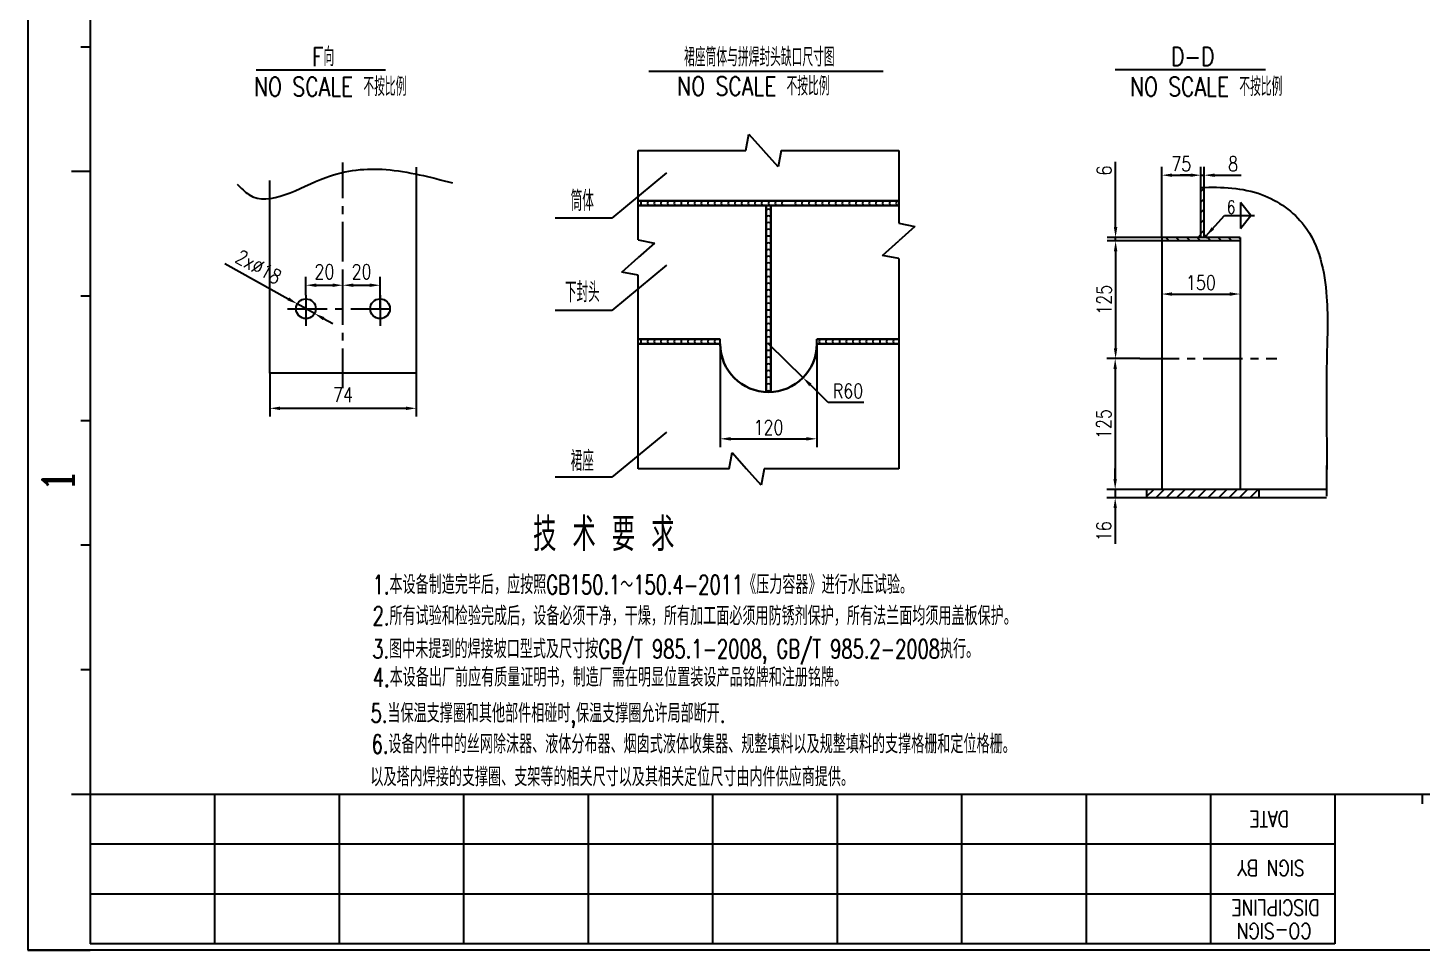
# Model space of a CAD drawing. Header units: millimetres. Extents: x 59416 to 141837, y 76647 to 89475.
# Drawn here: x 132927 to 136287, y 76647 to 78868 of the extents above; entities that cross this region are included whole.
import ezdxf
from ezdxf.enums import TextEntityAlignment as Align

# ---------------------------------------------------------------- set-up
doc = ezdxf.new("R2010")
doc.units = ezdxf.units.MM
doc.linetypes.add('CENTER', pattern=[50.8, 31.75, -6.35, 6.35, -6.35])
for name, color, linetype in [('1轮廓实线层', 7, 'Continuous'), ('2细线层', 4, 'Continuous'), ('3中心线层', 1, 'CENTER'), ('5剖面线层', 2, 'Continuous'), ('7标注层', 4, 'Continuous'), ('DATA', 4, 'Continuous'), ('DIM', 4, 'Continuous'), ('图框层', 7, 'Continuous')]:
    doc.layers.add(name, color=color, linetype=linetype)
doc.layers.add('DRAWING', color=7, linetype='Continuous', lineweight=30)
doc.styles.add('JEREH', font='romans.shx', dxfattribs={"width": 0.7, "bigfont": 'hztxt.shx'})
doc.styles.add('ROMANC', font='romanc', dxfattribs={"width": 0.7, "height": 6})
doc.styles.add('TH_GBDIM', font='romans.shx', dxfattribs={"width": 0.8, "bigfont": 'gbcbig.shx'})
doc.dimstyles.new('TH_GBDIM', dxfattribs={"dimscale": 10, "dimtxt": 3.5, "dimasz": 2.5, "dimexe": 2, "dimexo": 0, "dimgap": 1.5, "dimtad": 1, "dimdec": 0, "dimzin": 0, "dimdsep": 46, "dimtxsty": 'TH_GBDIM', "dimcen": 2.5, "dimclrd": 130, "dimclre": 130, "dimclrt": 3, "dimadec": 0, "dimazin": 0, "dimtfac": 0.714286, "dimtdec": 0, "dimtmove": 0, "dimatfit": 3, "dimfxl": 1, "dimtzin": 0, "dimlwd": -1, "dimlwe": -1, "dimarcsym": 0})
pattern_1 = [(45, (119387.786, 77571.4), (-12.572359, 12.572359), [])]

# ---------------------------------------------------------------- blocks, each defined once
blk = doc.blocks.new('PC_PAPER_BLOCK')
at = {"layer": '2细线层'}
for p, q in [((-25, -10), (-25, 584)), ((816, 584), (-25, 584)), ((-25, 584), (-25, 574)), ((0, 574), (0, 577)), ((100, 574), (100, 577)), ((-24, 374), (-24, 574)), ((0, 574), (-24, 574)), ((-16, 374), (-16, 574)), ((-8, 374), (-8, 574)), ((20, 574), (20, 575.5)), ((40, 574), (40, 575.5)), ((60, 574), (60, 575.5)), ((80, 574), (80, 575.5)), ((120, 574), (120, 575.5)), ((0, 554), (-24, 554)), ((0, 534), (-24, 534)), ((0, 514), (-24, 514)), ((0, 494), (-24, 494)), ((0, 474), (-24, 474)), ((0, 454), (-24, 454)), ((0, 434), (-24, 434)), ((0, 414), (-24, 414)), ((0, 394), (-24, 394)), ((0, 374), (-24, 374)), ((0, 360), (-1.5, 360))]:
    blk.add_line(p, q, dxfattribs=at)
at = {"layer": '图框层'}
for p in [(0, 0), (806, 574)]:
    blk.add_line(p, (0, 574), dxfattribs=at)
at = {"layer": '2细线层', "style": 'ROMANC', "width": 0.9}
blk.add_text('1', height=5, dxfattribs=at).set_placement((48.43, 576.67))
at = {"layer": '2细线层', "style": 'ROMANC', "width": 0.8}
for s, p in [('CO-SIGN', (-20.69, 383.78)), ('DISCIPLINE', (-16.94, 383.56)), ('SIGN BY', (-10.58, 384.29)), ('DATE', (-2.7, 384.58))]:
    blk.add_text(s, height=2.5, rotation=90, dxfattribs=at).set_placement(p, align=Align.CENTER)
blk = doc.blocks.new('*D486')
at = {"layer": '1轮廓实线层', "color": 130, "transparency": 16777216}
for p, q in [((134595.4, 78107.1), (134595.4, 77858.2)), ((134828.3, 78107.1), (134828.3, 77858.2)), ((134620.4, 77878.2), (134803.3, 77878.2))]:
    blk.add_line(p, q, dxfattribs=at)
for points in [[(134620.4, 77882.3), (134620.4, 77874), (134595.4, 77878.2)], [(134803.3, 77882.3), (134803.3, 77874), (134828.3, 77878.2)]]:
    blk.add_solid(points, dxfattribs=at)
at = {"layer": 'Defpoints', "color": 0, "transparency": 16777216}
for p in [(134595.4, 78107.1), (134828.3, 78107.1), (134828.3, 77878.2)]:
    blk.add_point(p, dxfattribs=at)
at = {"layer": '1轮廓实线层', "color": 3, "transparency": 16777216, "insert": (134711.9, 77905.7), "char_height": 35, "attachment_point": 5, "style": 'TH_GBDIM'}
blk.add_mtext('{120}{}{}', dxfattribs=at)
blk = doc.blocks.new('*D487')
at = {"layer": '1轮廓实线层', "color": 130, "transparency": 16777216}
for p, q in [((134711.9, 78107.1), (134795, 78025.5)), ((134855.6, 77966), (134812.8, 78008)), ((134941.6, 77966), (134855.6, 77966))]:
    blk.add_line(p, q, dxfattribs=at)
blk.add_solid([(134815.7, 78011), (134809.9, 78005), (134795, 78025.5)], dxfattribs=at)
at = {"layer": 'Defpoints', "color": 0, "transparency": 16777216}
for p in [(134711.9, 78107.1), (134795, 78025.5)]:
    blk.add_point(p, dxfattribs=at)
at = {"layer": '1轮廓实线层', "color": 3, "transparency": 16777216, "insert": (134903.6, 77993.5), "char_height": 35, "attachment_point": 5, "style": 'TH_GBDIM'}
blk.add_mtext('{R60}{}{}', dxfattribs=at)
blk = doc.blocks.new('*D524')
at = {"layer": '1轮廓实线层', "color": 130, "transparency": 16777216}
for p, q in [((135659.5, 78363), (135659.5, 78533.2)), ((135754, 78483.7), (135754, 78533.2)), ((135684.5, 78513.2), (135729, 78513.2))]:
    blk.add_line(p, q, dxfattribs=at)
for points in [[(135684.5, 78517.3), (135684.5, 78509), (135659.5, 78513.2)], [(135729, 78517.3), (135729, 78509), (135754, 78513.2)]]:
    blk.add_solid(points, dxfattribs=at)
at = {"layer": 'Defpoints', "color": 0, "transparency": 16777216}
for p in [(135754, 78513.2), (135754, 78483.7), (135659.5, 78363)]:
    blk.add_point(p, dxfattribs=at)
at = {"layer": '1轮廓实线层', "color": 3, "transparency": 16777216, "insert": (135706.7, 78540.7), "char_height": 35, "attachment_point": 5, "style": 'TH_GBDIM'}
blk.add_mtext('75{}{}', dxfattribs=at)
blk = doc.blocks.new('*D525')
at = {"layer": '1轮廓实线层', "color": 130, "transparency": 16777216}
for p, q in [((135659.5, 78354.9), (135659.5, 78206.9)), ((135848.5, 78354.9), (135848.5, 78206.9)), ((135684.5, 78226.9), (135823.5, 78226.9))]:
    blk.add_line(p, q, dxfattribs=at)
for points in [[(135684.5, 78231.1), (135684.5, 78222.7), (135659.5, 78226.9)], [(135823.5, 78231.1), (135823.5, 78222.7), (135848.5, 78226.9)]]:
    blk.add_solid(points, dxfattribs=at)
at = {"layer": 'Defpoints', "color": 0, "transparency": 16777216}
for p in [(135659.5, 78354.9), (135848.5, 78354.9), (135848.5, 78226.9)]:
    blk.add_point(p, dxfattribs=at)
at = {"layer": '1轮廓实线层', "color": 3, "transparency": 16777216, "insert": (135754, 78254.4), "char_height": 35, "attachment_point": 5, "style": 'TH_GBDIM'}
blk.add_mtext('150', dxfattribs=at)
blk = doc.blocks.new('*D488')
at = {"layer": '1轮廓实线层', "color": 130, "transparency": 16777216}
for p, q in [((135754, 78483.7), (135754, 78533.2)), ((135762.1, 78483.9), (135762.1, 78533.2)), ((135729, 78513.2), (135704, 78513.2)), ((135754, 78513.2), (135762.1, 78513.2)), ((135787.1, 78513.2), (135850.7, 78513.2))]:
    blk.add_line(p, q, dxfattribs=at)
for points in [[(135729, 78517.3), (135729, 78509), (135754, 78513.2)], [(135787.1, 78517.3), (135787.1, 78509), (135762.1, 78513.2)]]:
    blk.add_solid(points, dxfattribs=at)
at = {"layer": 'Defpoints', "color": 0, "transparency": 16777216}
for p in [(135762.1, 78513.2), (135754, 78483.7), (135762.1, 78483.9)]:
    blk.add_point(p, dxfattribs=at)
at = {"layer": '1轮廓实线层', "color": 3, "transparency": 16777216, "insert": (135831.4, 78540.7), "char_height": 35, "attachment_point": 5, "style": 'TH_GBDIM'}
blk.add_mtext('8', dxfattribs=at)
blk = doc.blocks.new('*D489')
at = {"layer": '1轮廓实线层', "color": 130, "transparency": 16777216}
for p, q in [((135547.4, 77781.4), (135547.4, 77806.4)), ((135623, 77756.4), (135527.4, 77756.4)), ((135547.4, 77756.4), (135547.4, 77736.2)), ((135623, 77736.2), (135527.4, 77736.2)), ((135547.4, 77711.2), (135547.4, 77624.9))]:
    blk.add_line(p, q, dxfattribs=at)
for points in [[(135543.2, 77781.4), (135551.5, 77781.4), (135547.4, 77756.4)], [(135543.2, 77711.2), (135551.5, 77711.2), (135547.4, 77736.2)]]:
    blk.add_solid(points, dxfattribs=at)
at = {"layer": 'Defpoints', "color": 0, "transparency": 16777216}
for p in [(135623, 77756.4), (135547.4, 77736.2), (135623, 77736.2)]:
    blk.add_point(p, dxfattribs=at)
at = {"layer": '1轮廓实线层', "color": 3, "transparency": 16777216, "insert": (135519.9, 77655.6), "char_height": 35, "attachment_point": 5, "rotation": 90, "style": 'TH_GBDIM'}
blk.add_mtext('16', dxfattribs=at)
blk = doc.blocks.new('*D490')
at = {"layer": '1轮廓实线层', "color": 130, "transparency": 16777216}
for p, q in [((135606.7, 78071.4), (135527.4, 78071.4)), ((135547.4, 78046.4), (135547.4, 77781.4)), ((135623, 77756.4), (135527.4, 77756.4))]:
    blk.add_line(p, q, dxfattribs=at)
for points in [[(135543.2, 78046.4), (135551.5, 78046.4), (135547.4, 78071.4)], [(135543.2, 77781.4), (135551.5, 77781.4), (135547.4, 77756.4)]]:
    blk.add_solid(points, dxfattribs=at)
at = {"layer": 'Defpoints', "color": 0, "transparency": 16777216}
for p in [(135606.7, 78071.4), (135547.4, 77756.4), (135623, 77756.4)]:
    blk.add_point(p, dxfattribs=at)
at = {"layer": '1轮廓实线层', "color": 3, "transparency": 16777216, "insert": (135519.9, 77913.9), "char_height": 35, "attachment_point": 5, "rotation": 90, "style": 'TH_GBDIM'}
blk.add_mtext('125', dxfattribs=at)
blk = doc.blocks.new('*D526')
at = {"layer": '1轮廓实线层', "color": 130, "transparency": 16777216}
for p, q in [((135659.5, 78354.9), (135528.4, 78354.9)), ((135548.4, 78329.9), (135548.4, 78096.4)), ((135606.7, 78071.4), (135528.4, 78071.4))]:
    blk.add_line(p, q, dxfattribs=at)
for points in [[(135544.2, 78329.9), (135552.5, 78329.9), (135548.4, 78354.9)], [(135544.2, 78096.4), (135552.5, 78096.4), (135548.4, 78071.4)]]:
    blk.add_solid(points, dxfattribs=at)
at = {"layer": 'Defpoints', "color": 0, "transparency": 16777216}
for p in [(135659.5, 78354.9), (135548.4, 78071.4), (135606.7, 78071.4)]:
    blk.add_point(p, dxfattribs=at)
at = {"layer": '1轮廓实线层', "color": 3, "transparency": 16777216, "insert": (135520.9, 78213.2), "char_height": 35, "attachment_point": 5, "rotation": 90, "style": 'TH_GBDIM'}
blk.add_mtext('125', dxfattribs=at)
blk = doc.blocks.new('*D527')
at = {"layer": '1轮廓实线层', "color": 130, "transparency": 16777216}
for p, q in [((135548.4, 78388), (135548.4, 78545)), ((135659.5, 78363), (135528.4, 78363)), ((135548.4, 78354.9), (135548.4, 78363)), ((135659.5, 78354.9), (135528.4, 78354.9)), ((135548.4, 78329.9), (135548.4, 78304.9))]:
    blk.add_line(p, q, dxfattribs=at)
for points in [[(135544.2, 78388), (135552.5, 78388), (135548.4, 78363)], [(135544.2, 78329.9), (135552.5, 78329.9), (135548.4, 78354.9)]]:
    blk.add_solid(points, dxfattribs=at)
at = {"layer": 'Defpoints', "color": 0, "transparency": 16777216}
for p in [(135659.5, 78363), (135548.4, 78354.9), (135659.5, 78354.9)]:
    blk.add_point(p, dxfattribs=at)
at = {"layer": '1轮廓实线层', "color": 3, "transparency": 16777216, "insert": (135520.9, 78524.3), "char_height": 35, "attachment_point": 5, "rotation": 90, "style": 'TH_GBDIM'}
blk.add_mtext('{6}{}{}', dxfattribs=at)
blk = doc.blocks.new('*D497')
at = {"color": 130, "transparency": 16777216}
for p, q in [((133509.9, 78036.5), (133509.9, 77931.7)), ((133863.1, 78036.5), (133863.1, 77931.7)), ((133534.9, 77951.7), (133838.1, 77951.7))]:
    blk.add_line(p, q, dxfattribs=at)
for points in [[(133534.9, 77955.8), (133534.9, 77947.5), (133509.9, 77951.7)], [(133838.1, 77955.8), (133838.1, 77947.5), (133863.1, 77951.7)]]:
    blk.add_solid(points, dxfattribs=at)
at = {"layer": 'Defpoints', "color": 0, "transparency": 16777216}
for p in [(133509.9, 78036.5), (133863.1, 78036.5), (133863.1, 77951.7)]:
    blk.add_point(p, dxfattribs=at)
at = {"color": 3, "transparency": 16777216, "insert": (133686.5, 77984.2), "char_height": 35, "attachment_point": 5, "style": 'TH_GBDIM'}
blk.add_mtext('74', dxfattribs=at)
blk = doc.blocks.new('*D546')
at = {"color": 130, "transparency": 16777216}
for p, q in [((133401.7, 78300.5), (133554.5, 78215.3)), ((133617.9, 78179.9), (133576.4, 78203.1)), ((133639.8, 78167.8), (133661.6, 78155.6))]:
    blk.add_line(p, q, dxfattribs=at)
for points in [[(133556.6, 78218.9), (133552.5, 78211.6), (133576.4, 78203.1)], [(133641.8, 78171.4), (133637.7, 78164.1), (133617.9, 78179.9)]]:
    blk.add_solid(points, dxfattribs=at)
at = {"layer": 'Defpoints', "color": 0, "transparency": 16777216}
for p in [(133576.4, 78203.1), (133617.9, 78179.9)]:
    blk.add_point(p, dxfattribs=at)
at = {"color": 3, "transparency": 16777216, "insert": (133483, 78292.3), "char_height": 35, "attachment_point": 5, "rotation": 330.8726, "style": 'TH_GBDIM'}
blk.add_mtext('2x%%C18', dxfattribs=at)
blk = doc.blocks.new('*D547')
at = {"color": 130, "transparency": 16777216}
for p, q in [((133597.2, 78224.4), (133597.2, 78268.1)), ((133686.3, 78224.4), (133686.3, 78268.1)), ((133622.2, 78248.1), (133661.3, 78248.1))]:
    blk.add_line(p, q, dxfattribs=at)
for points in [[(133622.2, 78252.3), (133622.2, 78244), (133597.2, 78248.1)], [(133661.3, 78252.3), (133661.3, 78244), (133686.3, 78248.1)]]:
    blk.add_solid(points, dxfattribs=at)
at = {"layer": 'Defpoints', "color": 0, "transparency": 16777216}
for p in [(133597.2, 78224.4), (133686.3, 78248.1), (133686.3, 78224.4)]:
    blk.add_point(p, dxfattribs=at)
at = {"color": 3, "transparency": 16777216, "insert": (133641.7, 78280.6), "char_height": 35, "attachment_point": 5, "style": 'TH_GBDIM'}
blk.add_mtext('20', dxfattribs=at)
blk = doc.blocks.new('*D548')
at = {"color": 130, "transparency": 16777216}
for p, q in [((133686.3, 78191.5), (133686.3, 78268.1)), ((133775.8, 78191.5), (133775.8, 78268.1)), ((133711.3, 78248.1), (133750.8, 78248.1))]:
    blk.add_line(p, q, dxfattribs=at)
for points in [[(133711.3, 78252.3), (133711.3, 78244), (133686.3, 78248.1)], [(133750.8, 78252.3), (133750.8, 78244), (133775.8, 78248.1)]]:
    blk.add_solid(points, dxfattribs=at)
at = {"layer": 'Defpoints', "color": 0, "transparency": 16777216}
for p in [(133775.8, 78248.1), (133686.3, 78191.5), (133775.8, 78191.5)]:
    blk.add_point(p, dxfattribs=at)
at = {"color": 3, "transparency": 16777216, "insert": (133731.1, 78280.6), "char_height": 35, "attachment_point": 5, "style": 'TH_GBDIM'}
blk.add_mtext('20', dxfattribs=at)

msp = doc.modelspace()

# ---------------------------------------------------------------- hatches: boundary and pattern name
at = {"layer": '5剖面线层'}
h = msp.add_hatch(dxfattribs=at)
h.set_pattern_fill('ANSI31', color=256, scale=5.6, style=0)
h.set_pattern_definition(pattern_1)
edge = h.paths.add_edge_path()
edge.add_spline(control_points=[(135762.1, 78483.9), (135759.4, 78483.9), (135756.7, 78483.8), (135754, 78483.7)], knot_values=[34.19326, 34.19326, 34.19326, 34.19326, 42.03018, 42.03018, 42.03018, 42.03018], degree=3, periodic=0)
edge.add_line((135754, 78483.7), (135754, 78363))
edge.add_line((135754, 78363), (135762.1, 78363))
edge.add_line((135762.1, 78363), (135762.1, 78483.9))
h = msp.add_hatch(dxfattribs=at)
h.set_pattern_fill('ANSI31', color=256, scale=5.6, angle=90, style=0)
h.set_pattern_definition([(135, (119387.786, 77571.4), (-12.572359, -12.572359), [])])
h.paths.add_polyline_path([(135848.5, 78363), (135659.5, 78363), (135659.5, 78354.9), (135848.5, 78354.9)])
h = msp.add_hatch(dxfattribs=at)
h.set_pattern_fill('ANSI31', color=256, scale=0.07, style=0)
h.set_pattern_definition([(45, (130522.10633, 77571.40014), (-0.157154482, 0.157154482), [])])
h.paths.add_polyline_path([(135754, 78370), (135747, 78363), (135754, 78363)])
h.paths.add_polyline_path([(135762.1, 78370), (135762.1, 78363), (135769.1, 78363)])
h = msp.add_hatch(dxfattribs=at)
h.set_pattern_fill('ANSI31', color=256, scale=5.6, style=0)
h.set_pattern_definition(pattern_1)
h.paths.add_polyline_path([(135623, 77756.4), (135623, 77736.2), (135893.9, 77736.2), (135893.9, 77756.4), (135754, 77756.4)])

# ---------------------------------------------------------------- linework, layer by layer
for p, q in [((134595.4, 78107.1), (134595.4, 78118.4)), ((134828.3, 78107.1), (134828.3, 78118.4))]:
    msp.add_line(p, q)
for centre in [(133597.2, 78191.5), (133775.8, 78191.5)]:
    msp.add_circle(centre, 23.8)
at = {"layer": '1轮廓实线层'}
for p, q in [((135754, 78363), (135754, 78483.7)), ((135762.1, 78363), (135762.1, 78483.9)), ((135848.5, 78363), (135659.5, 78363)), ((135659.5, 78363), (135659.5, 77756.4)), ((135747, 78363), (135754, 78370)), ((135762.1, 78370), (135769.1, 78363)), ((135848.5, 78363), (135848.5, 77756.4)), ((135848.5, 78354.9), (135659.5, 78354.9)), ((136057, 77756.4), (135623, 77756.4)), ((135623, 77756.4), (135623, 77736.2)), ((135893.9, 77756.4), (135893.9, 77736.2)), ((136057, 77736.2), (135623, 77736.2))]:
    msp.add_line(p, q, dxfattribs=at)
at = {"layer": '3中心线层', "ltscale": 3}
for p, q in [((133686.3, 78000.4), (133686.3, 78543.7)), ((133553.1, 78191.5), (133818.9, 78191.5)), ((135606.7, 78071.4), (135936.8, 78071.4))]:
    msp.add_line(p, q, dxfattribs=at)
at = {"layer": '3中心线层', "linetype": 'CENTER', "ltscale": 15}
for p, q in [((133597.2, 78224.4), (133597.2, 78150.3)), ((133775.8, 78224.4), (133775.8, 78150.3))]:
    msp.add_line(p, q, dxfattribs=at)
at = {"layer": '5剖面线层', "color": 7, "lineweight": 0}
msp.add_line((135754, 77756.4), (136057, 77756.4), dxfattribs=at)
at = {"layer": '7标注层'}
for p, q in [((135849.2, 78447.6), (135849.2, 78384.8)), ((135874.3, 78416.1), (135849.2, 78447.6)), ((135849.2, 78447.6), (135849.2, 78384.8)), ((135811, 78415.8), (135883.5, 78415.8)), ((135849.2, 78384.8), (135874.3, 78416.1))]:
    msp.add_line(p, q, dxfattribs=at)
for points, knots in [([(135754, 78483.7), (135804.3, 78485.2), (135896.7, 78482.3), (136030, 78388.5), (136064.2, 78225.9), (136055, 78057), (136057.3, 77915.8), (136057, 77808.7), (136057, 77759.5), (136057, 77740.3)], [27.354608, 27.354608, 27.354608, 27.354608, 144.649741, 245.356214, 388.163697, 513.994158, 652.222075, 723.277597, 769.143089, 769.143089, 769.143089, 769.143089]), ([(135754, 78483.7), (135804.3, 78485.2), (135896.7, 78482.3), (136030, 78388.5), (136064.2, 78225.9), (136055, 78057), (136057.3, 77915.8), (136057, 77814), (136057, 77770.3), (136057, 77756.4)], [34.19326, 34.19326, 34.19326, 34.19326, 180.812176, 306.695268, 485.204622, 642.492698, 815.277593, 904.096996, 945.430256, 945.430256, 945.430256, 945.430256])]:
    msp.add_open_spline(points, degree=3, knots=knots, dxfattribs=at)
msp.add_open_spline([(136057, 77756.4), (136057, 77751), (136057, 77745.7), (136057, 77740.3)], degree=3, dxfattribs=at)
at = {"layer": 'DATA'}
for p, q in [((134423.8, 78763.6), (134988.5, 78763.6)), ((134466.4, 78518.5), (134334.2, 78409.8)), ((134466.4, 78296.3), (134334.2, 78187.6)), ((134334.2, 78187.6), (134198.1, 78187.6)), ((134466.4, 77894.4), (134334.2, 77785.6)), ((134334.2, 77785.6), (134198.1, 77785.6))]:
    msp.add_line(p, q, dxfattribs=at)
for centre, start, end in [((134411.1, 78445.8), 128.8332, 231.1668), ((134427.3, 78445.8), 128.8332, 231.1668), ((134443.5, 78445.8), 128.8332, 231.1668), ((134459.7, 78445.8), 128.8332, 231.1668), ((134475.9, 78445.8), 128.8332, 231.1668), ((134492.1, 78445.8), 128.8332, 231.1668), ((134508.3, 78445.8), 128.8332, 231.1668), ((134524.5, 78445.8), 128.8332, 231.1668), ((134540.7, 78445.8), 128.8332, 231.1668), ((134556.9, 78445.8), 128.8332, 231.1668), ((134573.1, 78445.8), 128.8332, 231.1668), ((134589.3, 78445.8), 128.8332, 231.1668), ((134605.5, 78445.8), 128.8332, 231.1668), ((134621.7, 78445.8), 128.8332, 231.1668), ((134637.9, 78445.8), 128.8332, 231.1668), ((134654.1, 78445.8), 128.8332, 231.1668), ((134670.3, 78445.8), 128.8332, 231.1668), ((134686.5, 78445.8), 128.8332, 231.1668), ((134702.7, 78445.8), 128.8332, 231.1668), ((134711.9, 78424.2), 38.8332, 141.1668), ((134718.9, 78445.8), 128.8332, 231.1668), ((134735.1, 78445.8), 128.8332, 231.1668), ((134751.3, 78445.8), 128.8332, 231.1668), ((134783.7, 78445.8), 128.8332, 231.1668), ((134799.9, 78445.8), 128.8332, 231.1668), ((134816.1, 78445.8), 128.8332, 231.1668), ((134832.3, 78445.8), 128.8332, 231.1668), ((134848.5, 78445.8), 128.8332, 231.1668), ((134864.7, 78445.8), 128.8332, 231.1668), ((134880.9, 78445.8), 128.8332, 231.1668), ((134897.1, 78445.8), 128.8332, 231.1668), ((134913.3, 78445.8), 128.8332, 231.1668), ((134929.5, 78445.8), 128.8332, 231.1668), ((134945.7, 78445.8), 128.8332, 231.1668), ((134961.9, 78445.8), 128.8332, 231.1668), ((134978.1, 78445.8), 128.8332, 231.1668), ((134994.3, 78445.8), 128.8332, 231.1668), ((135010.5, 78445.8), 128.8332, 231.1668), ((135026.7, 78445.8), 128.8332, 231.1668), ((134711.9, 78408), 38.8332, 141.1668), ((134711.9, 78391.8), 38.8332, 141.1668), ((134711.9, 78375.6), 38.8332, 141.1668), ((134711.9, 78359.4), 38.8332, 141.1668), ((134711.9, 78343.2), 38.8332, 141.1668), ((134711.9, 78327), 38.8332, 141.1668), ((134711.9, 78310.8), 38.8332, 141.1668), ((134711.9, 78294.6), 38.8332, 141.1668), ((134711.9, 78278.4), 38.8332, 141.1668), ((134711.9, 78262.2), 38.8332, 141.1668), ((134711.9, 78246), 38.8332, 141.1668), ((134711.9, 78229.8), 38.8332, 141.1668), ((134711.9, 78213.6), 38.8332, 141.1668), ((134711.9, 78197.4), 38.8332, 141.1668), ((134711.9, 78181.2), 38.8332, 141.1668), ((134711.9, 78165), 38.8332, 141.1668), ((134711.9, 78148.8), 38.8332, 141.1668), ((134711.9, 78132.6), 38.8332, 141.1668), ((134711.9, 78116.4), 38.8332, 141.1668), ((134411.1, 78112.8), 128.8332, 231.1668), ((134427.3, 78112.8), 128.8332, 231.1668), ((134443.5, 78112.8), 128.8332, 231.1668), ((134459.7, 78112.8), 128.8332, 231.1668), ((134475.9, 78112.8), 128.8332, 231.1668), ((134492.1, 78112.8), 128.8332, 231.1668), ((134508.3, 78112.8), 128.8332, 231.1668), ((134524.5, 78112.8), 128.8332, 231.1668), ((134540.7, 78112.8), 128.8332, 231.1668), ((134556.9, 78112.8), 128.8332, 231.1668), ((134573.1, 78112.8), 128.8332, 231.1668), ((134589.3, 78112.8), 128.8332, 231.1668), ((134711.9, 78100.2), 38.8332, 141.1668), ((134711.9, 78084), 38.8332, 141.1668), ((134841.3, 78112.8), 128.8332, 231.1668), ((134857.5, 78112.8), 128.8332, 231.1668), ((134873.7, 78112.8), 128.8332, 231.1668), ((134889.9, 78112.8), 128.8332, 231.1668), ((134906.1, 78112.8), 128.8332, 231.1668), ((134922.3, 78112.8), 128.8332, 231.1668), ((134938.5, 78112.8), 128.8332, 231.1668), ((134954.7, 78112.8), 128.8332, 231.1668), ((134970.9, 78112.8), 128.8332, 231.1668), ((134987.1, 78112.8), 128.8332, 231.1668), ((135003.3, 78112.8), 128.8332, 231.1668), ((135019.5, 78112.8), 128.8332, 231.1668), ((134711.9, 78067.8), 38.8332, 141.1668), ((134711.9, 78051.6), 38.8332, 141.1668), ((134711.9, 78035.4), 38.8332, 141.1668), ((134711.9, 78019.2), 38.8332, 141.1668), ((134711.9, 78003), 38.8332, 141.1668), ((134711.9, 77986.8), 38.8332, 141.1668)]:
    msp.add_arc(centre, 7.28, start, end, dxfattribs=at)
at = {"layer": 'DIM', "ltscale": 20}
for p, q in [((134657.2, 78572.8), (134664.6, 78612.2)), ((134664.6, 78612.2), (134699.7, 78572.8)), ((134398.1, 78357.1), (134398.1, 78572.8)), ((134398.1, 78572.8), (134657.2, 78572.8)), ((134734.9, 78533.5), (134699.7, 78572.8)), ((134742.3, 78572.8), (134734.9, 78533.5)), ((134742.3, 78572.8), (135025.6, 78572.8)), ((135025.6, 78572.8), (135025.6, 78397.3)), ((133863.1, 78532.4), (133863.1, 78036.5)), ((133509.9, 78036.5), (133509.9, 78500.3)), ((135025.6, 78397.3), (135064.9, 78390)), ((135064.9, 78390), (135025.6, 78354.8)), ((134398.1, 78357.1), (134437.5, 78349.7)), ((134437.5, 78349.7), (134398.1, 78314.6)), ((134986.3, 78319.6), (135025.6, 78354.8)), ((134358.8, 78279.4), (134398.1, 78314.6)), ((135025.6, 78312.3), (134986.3, 78319.6)), ((135025.6, 78312.3), (135025.6, 77806)), ((134398.1, 78272), (134358.8, 78279.4)), ((134398.1, 77806), (134398.1, 78272)), ((133863.1, 78036.5), (133509.9, 78036.5)), ((134616.7, 77806), (134624.1, 77845.3)), ((134624.1, 77845.3), (134659.2, 77806)), ((134616.7, 77806), (134398.1, 77806)), ((134694.4, 77766.6), (134659.2, 77806)), ((134701.7, 77806), (134694.4, 77766.6)), ((135025.6, 77806), (134701.7, 77806))]:
    msp.add_line(p, q, dxfattribs=at)
at = {"layer": 'DIM'}
msp.add_line((134334.2, 78409.8), (134198.1, 78409.8), dxfattribs=at)
at = {"layer": 'DIM', "ltscale": 20}
msp.add_spline([(133431.7, 78491.2), (133459.9, 78466.4), (133644.8, 78507.8), (133790.1, 78526.7), (133950.5, 78494.6)], degree=3, dxfattribs=at)
at = {"layer": 'DRAWING'}
for p, q in [((134398.1, 78451.5), (135025.6, 78451.5)), ((134398.1, 78440.1), (135025.6, 78440.1)), ((134706.2, 77990.8), (134706.2, 78440.1)), ((134717.5, 77990.8), (134717.5, 78440.1)), ((134398.1, 78118.4), (134595.4, 78118.4)), ((134398.1, 78107.1), (134595.4, 78107.1)), ((134828.3, 78118.4), (135025.6, 78118.4)), ((134828.3, 78107.1), (135025.6, 78107.1))]:
    msp.add_line(p, q, dxfattribs=at)
msp.add_arc((134711.9, 78107.1), 116.5, 180, 0, dxfattribs=at)

# ---------------------------------------------------------------- block references
at = {"layer": '图框层', "xscale": 15, "yscale": 15, "zscale": 15, "rotation": 90}
msp.add_blockref('PC_PAPER_BLOCK', (141687.1, 77021.7), dxfattribs=at)

# ---------------------------------------------------------------- texts
at = {"layer": '7标注层'}
for s, height, style, width, p in [('6', 31.5, 'TH_GBDIM', 0.8, (135816.1, 78420.3)), (' 技 术 要 求', 80.36, 'JEREH', 0.7, (134105.9, 77607.9)), ('5.当保温支撑圈和其他部件相碰时,保温支撑圈允许局部断开.', 45, 'JEREH', 0.7, (133753.1, 77194.8))]:
    msp.add_text(s, height=height, dxfattribs=dict(at, style=style, width=width)).set_placement(p)
at = {"layer": '7标注层', "style": 'JEREH', "width": 0.7}
for s, p in [('1.本设备制造完毕后，应按照GB150.1～150.4-2011《压力容器》进行水压试验。', (133757.9, 77526.9)), ('2.所有试验和检验完成后，设备必须干净，干燥，所有加工面必须用防锈剂保护，所有法兰面均须用盖板保护。', (133757.9, 77451.7)), ('3.图中未提到的焊接坡口型式及尺寸按GB/T 985.1-2008, GB/T 985.2-2008执行。', (133757.1, 77372)), ('4.本设备出厂前应有质量证明书，制造厂需在明显位置装设产品铭牌和注册铭牌。', (133758.4, 77303.7)), ('6.设备内件中的丝网除沫器、液体分布器、烟囱式液体收集器、规整填料以及规整填料的支撑格栅和定位格栅。', (133755.3, 77142.9)), ('以及塔内焊接的支撑圈、支架等的相关尺寸以及其相关定位尺寸由内件供应商提供。', (133752.5, 77063.8))]:
    msp.add_text(s, height=45, dxfattribs=at).set_placement(p, align=Align.MIDDLE_LEFT)
at = {"layer": 'DATA', "style": 'TH_GBDIM', "width": 0.8}
for s, p in [('%%U     F向     ', (133477.4, 78776)), ('裙座筒体与拼焊封头缺口尺寸图', (134508.5, 78775.1)), ('%%u     D-D     ', (135547.3, 78776.8)), ('NO SCALE 不按比例', (133471.8, 78703.9)), ('NO SCALE 不按比例', (134491.5, 78705.2)), ('NO SCALE 不按比例', (135582.7, 78703.9))]:
    msp.add_text(s, height=45, dxfattribs=at).set_placement(p)
for s, p in [('筒体', (134263.2, 78427)), ('下封头', (134263.2, 78207.2)), ('裙座', (134263.2, 77800.4))]:
    msp.add_text(s, height=48.6, dxfattribs=at).set_placement(p, align=Align.CENTER)

# ---------------------------------------------------------------- dimensions: what is measured, and where the dimension line sits
dim = msp.add_diameter_dim_2p(p1=(133617.9, 78179.9), p2=(133576.4, 78203.1), text='2x%%C18', dimstyle='TH_GBDIM')
dim.commit()
dim.dimension.update_dxf_attribs({"geometry": '*D546', "text_midpoint": (133483, 78292.3)})
for base, p1, p2, picture, middle in [((133686.3, 78248.1), (133597.2, 78224.4), (133686.3, 78224.4), '*D547', (133641.7, 78248.1)), ((133775.8, 78248.1), (133686.3, 78191.5), (133775.8, 78191.5), '*D548', (133731.1, 78248.1))]:
    dim = msp.add_linear_dim(base=base, p1=p1, p2=p2, text='20', dimstyle='TH_GBDIM')
    dim.commit()
    dim.dimension.update_dxf_attribs({"geometry": picture, "text_midpoint": middle, "dimtype": 160})
dim = msp.add_linear_dim(base=(133863.1, 77951.7), p1=(133509.9, 78036.5), p2=(133863.1, 78036.5), text='74', dimstyle='TH_GBDIM')
dim.commit()
dim.dimension.update_dxf_attribs({"geometry": '*D497', "text_midpoint": (133686.5, 77984.2)})
at = {"layer": '1轮廓实线层'}
dim = msp.add_linear_dim(base=(135754, 78513.2), p1=(135659.5, 78363), p2=(135754, 78483.7), text='75{}{}', dimstyle='TH_GBDIM', override={"dimgap": 1, "dimtoh": 1, "dimtmove": 1}, dxfattribs=at)
dim.commit()
dim.dimension.update_dxf_attribs({"geometry": '*D524', "text_midpoint": (135706.7, 78513.2), "dimtype": 160})
for base, p1, p2, text, override, picture, middle in [((135762.1, 78513.2), (135754, 78483.7), (135762.1, 78483.9), '8', {"dimgap": 1, "dimtad": 1, "dimjust": 0, "dimdec": 0, "dimlfac": 1, "dimtxsty": 'TH_GBDIM', "dimse1": 0, "dimse2": 0, "dimsd1": 0, "dimsd2": 0}, '*D488', (135831.4, 78540.7)), ((135848.5, 78226.9), (135659.5, 78354.9), (135848.5, 78354.9), '150', {"dimgap": 1, "dimtxsty": 'TH_GBDIM'}, '*D525', (135754, 78254.4)), ((134828.3, 77878.2), (134595.4, 78107.1), (134828.3, 78107.1), '{120}{}{}', {"dimgap": 1, "dimtad": 1, "dimjust": 0, "dimtoh": 1, "dimdec": 0, "dimlfac": 1, "dimtxsty": 'TH_GBDIM', "dimse1": 0, "dimse2": 0, "dimsd1": 0, "dimsd2": 0, "dimtmove": 1}, '*D486', (134711.9, 77905.7))]:
    dim = msp.add_linear_dim(base=base, p1=p1, p2=p2, text=text, dimstyle='TH_GBDIM', override=override, dxfattribs=at)
    dim.commit()
    dim.dimension.update_dxf_attribs({"geometry": picture, "text_midpoint": middle})
dim = msp.add_linear_dim(base=(135548.4, 78354.9), p1=(135659.5, 78363), p2=(135659.5, 78354.9), angle=90, text='{6}{}{}', dimstyle='TH_GBDIM', override={"dimgap": 1, "dimtad": 1, "dimjust": 0, "dimdec": 0, "dimlfac": 1, "dimtxsty": 'TH_GBDIM', "dimse1": 0, "dimse2": 0, "dimsd1": 0, "dimsd2": 0}, dxfattribs=at)
dim.commit()
dim.dimension.update_dxf_attribs({"geometry": '*D527', "text_midpoint": (135548.4, 78524.3), "dimtype": 160})
for base, p1, p2, text, override, picture, middle in [((135548.4, 78071.4), (135659.5, 78354.9), (135606.7, 78071.4), '125', {"dimgap": 1, "dimtxsty": 'TH_GBDIM'}, '*D526', (135520.9, 78213.2)), ((135547.4, 77756.4), (135606.7, 78071.4), (135623, 77756.4), '125', {"dimgap": 1, "dimtad": 1, "dimjust": 0, "dimdec": 0, "dimlfac": 1, "dimtxsty": 'TH_GBDIM', "dimse1": 0, "dimse2": 0, "dimsd1": 0, "dimsd2": 0}, '*D490', (135519.9, 77913.9)), ((135547.4, 77736.2), (135623, 77756.4), (135623, 77736.2), '16', {"dimgap": 1, "dimtad": 1, "dimjust": 0, "dimdec": 0, "dimlfac": 1, "dimtxsty": 'TH_GBDIM', "dimse1": 0, "dimse2": 0, "dimsd1": 0, "dimsd2": 0}, '*D489', (135519.9, 77655.6))]:
    dim = msp.add_linear_dim(base=base, p1=p1, p2=p2, angle=90, text=text, dimstyle='TH_GBDIM', override=override, dxfattribs=at)
    dim.commit()
    dim.dimension.update_dxf_attribs({"geometry": picture, "text_midpoint": middle})
dim = msp.add_radius_dim(center=(134711.9, 78107.1), mpoint=(134795, 78025.5), text='{R60}{}{}', dimstyle='TH_GBDIM', override={"dimgap": 1, "dimtad": 1, "dimtih": 0, "dimtoh": 1, "dimdec": 0, "dimlfac": 1, "dimtxsty": 'TH_GBDIM', "dimse1": 0, "dimse2": 0, "dimsd1": 0, "dimsd2": 0, "dimtix": 0, "dimtofl": 1, "dimtmove": 1, "dimatfit": 3}, dxfattribs=at)
dim.commit()
dim.dimension.update_dxf_attribs({"geometry": '*D487', "text_midpoint": (134903.6, 77993.5)})

# ---------------------------------------------------------------- leaders
msp.add_leader([(135765.6, 78366.5), (135811, 78415.8)], dimstyle='TH_GBDIM', override={"dimgap": 1.5, "dimtad": 0, "dimtxsty": 'TH_GBDIM'}, dxfattribs=at)

doc.saveas('drawing.dxf')
